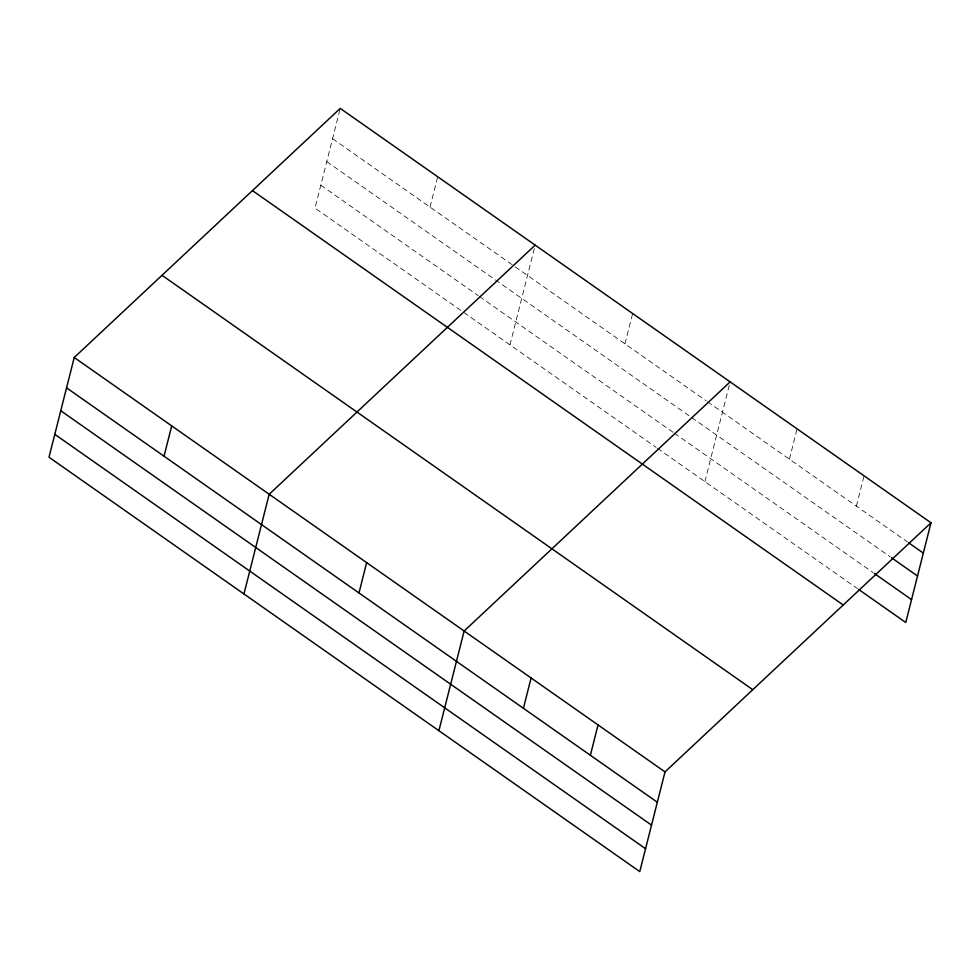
<?xml version="1.0" encoding="UTF-8"?>
<svg xmlns="http://www.w3.org/2000/svg" width="980" height="980" viewBox="0 0 980 980"><rect width="100%" height="100%" fill="white"/><g stroke="black" fill="none" stroke-linecap="round" stroke-linejoin="round"><path stroke-width="0.73" stroke-dasharray="4.9 3.68" d="M339.864 109.834L314.997 208.103L656.171 447.407M430.036 207.099L437.705 176.768M509.955 344.85L535.19 245.135M624.983 343.845L632.664 313.514M704.914 481.596L729.769 383.327M789.414 459.179L797.095 428.848M856.373 506.146L864.042 475.815M332.563 138.719L706.213 400.82M707.462 401.702L907.211 541.805M326.769 161.614L690.422 416.708M691.672 417.578L890.257 556.873M320.791 185.208L478.252 295.654M479.502 296.536L673.211 432.401M674.461 433.283L873.131 572.639M657.421 448.289L857.414 588.576"/><path stroke-width="1.47" d="M74.235 357.504L49 457.219L639.769 871.612L665.004 771.897L931 522.781L340.232 108.388L74.235 357.504L665.004 771.897M164.028 456.215L171.708 425.884M243.959 593.966L269.182 494.263L535.19 245.135M358.986 592.961L366.655 562.63M438.905 730.713L464.14 631.01L730.137 381.894M523.418 708.295L531.087 677.964M590.377 755.261L598.045 724.931M931 522.781L905.765 622.496L858.652 589.446M908.448 542.675L923.332 553.112M891.494 557.743L917.537 576.007M874.368 573.508L911.559 599.601M252.448 190.598L843.217 604.991M162.006 275.294L752.775 689.687M66.554 387.835L657.323 802.228M60.76 410.73L651.529 825.123M54.794 434.324L645.563 848.717"/></g></svg>
